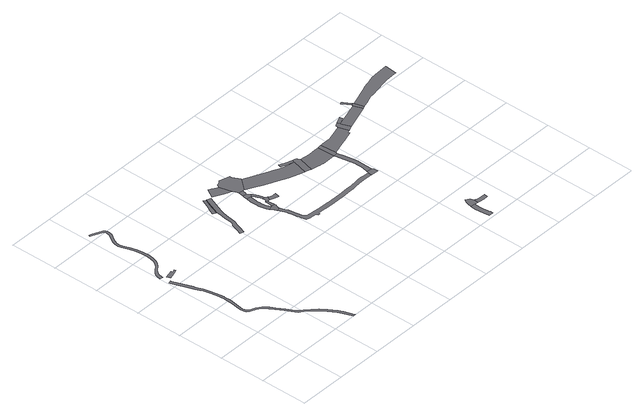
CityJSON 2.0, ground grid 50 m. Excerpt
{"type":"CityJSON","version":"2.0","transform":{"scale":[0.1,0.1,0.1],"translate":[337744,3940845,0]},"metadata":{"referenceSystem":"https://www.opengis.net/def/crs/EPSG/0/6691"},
"CityObjects":{
"road1":{"type":"Road","geometry":[{"type":"MultiSurface","lod":"1","boundaries":[[[0,1,2,3,4,5,6,7]]]}]},
"road2":{"type":"Road","attributes":{"RoadStructureAttribute.sectionType":"1"},"geometry":[{"type":"MultiSurface","lod":"1","boundaries":[[[8,9,10,11,12,13,14,15,16,17,18,19,20,21,22,23,24,25,26,27,28,29,30,31,32,33,34,35,36,37,38,39,40,41,42,43,44,45,46,47,48,49,50,51,52,53,54,55,56,57,58,59,60,61,62,63,64,65,66,67,68,69,70,71,72,73,74,75,76]]]}]},
"road3":{"type":"Road","attributes":{"RoadStructureAttribute.sectionType":"1"},"geometry":[{"type":"MultiSurface","lod":"1","boundaries":[[[77,78,79,80,81,82,83,84,85,86,87,88,89,90,91,92,93,94,95,96,97,98,99,100,101,102,103,104,105,106,107,108,109,110,111,112,113,114,115,116,117,118,119,120,121,122,123,124,125,126]]]}]},
"road4":{"type":"Road","attributes":{"RoadStructureAttribute.sectionType":"1"},"geometry":[{"type":"MultiSurface","lod":"1","boundaries":[[[127,128,129,130,131,132,133,134,135,136,137,138,139,140,141,142,143,144,145,146,147,148,149,150]]]}]},
"road5":{"type":"Road","attributes":{"RoadStructureAttribute.sectionType":"1"},"geometry":[{"type":"MultiSurface","lod":"1","boundaries":[[[151,152,153,154,155,156,157,158]]]}]},
"road6":{"type":"Road","geometry":[{"type":"MultiSurface","lod":"1","boundaries":[[[159,160,161,162,163,164,165,166,167,168,169,170]]]}]},
"road7":{"type":"Road","attributes":{"function":"2","RoadStructureAttribute.sectionType":"1"},"geometry":[{"type":"MultiSurface","lod":"1","boundaries":[[[171,172,173,174,175,176,177,178,179]]]}]},
"road8":{"type":"Road","attributes":{"RoadStructureAttribute.sectionType":"1"},"geometry":[{"type":"MultiSurface","lod":"1","boundaries":[[[180,181,182,183,184,185,186,187,166,165,188,189,190,191,192,193,194,195,196,197,198]]]}]},
"road9":{"type":"Road","attributes":{"RoadStructureAttribute.sectionType":"1"},"geometry":[{"type":"MultiSurface","lod":"1","boundaries":[[[199,200,201,202,203,204,163,162,205,206,207,208,209]]]}]},
"road10":{"type":"Road","geometry":[{"type":"MultiSurface","lod":"1","boundaries":[[[210,211,212,213,214,198,197,215,216,217]]]}]},
"road11":{"type":"Road","attributes":{"RoadStructureAttribute.sectionType":"1"},"geometry":[{"type":"MultiSurface","lod":"1","boundaries":[[[218,212,211,219,220]]]}]},
"road12":{"type":"Road","attributes":{"RoadStructureAttribute.sectionType":"1"},"geometry":[{"type":"MultiSurface","lod":"1","boundaries":[[[221,222,223,224,225,217,216,226,227,228,229,230,231,232]]]}]},
"road13":{"type":"Road","geometry":[{"type":"MultiSurface","lod":"1","boundaries":[[[233,234,235,236,232,231,237,238,239,240,199,209]]]}]},
"road14":{"type":"Road","geometry":[{"type":"MultiSurface","lod":"1","boundaries":[[[234,241,242,243,244,245,246,247,235]]]}]},
"road15":{"type":"Road","geometry":[{"type":"MultiSurface","lod":"1","boundaries":[[[248,218,220,249,250,251,252,253,254,255,256,257,258,259,260,261,262,171,179]]]}]},
"road16":{"type":"Road","attributes":{"RoadStructureAttribute.sectionType":"1"},"geometry":[{"type":"MultiSurface","lod":"1","boundaries":[[[263,264,265,266,267,268,269,270,271,272,273,274,275,276,277,278,279,280,281,282,283,284,285,286,287,288,170,169,289,290,291,292,293,294,295,296,297,298,299,300,301,302,303,304,305,306,307,308,309,310,311,312,313,314,315,316,317,318,319,320,321,322]]]}]},
"road17":{"type":"Road","attributes":{"function":"2","RoadStructureAttribute.sectionType":"1"},"geometry":[{"type":"MultiSurface","lod":"1","boundaries":[[[323,324,325,326,327,328,329,330,331,332,333,334,335,336,337,338,339,340,252,251]]]}]},
"road18":{"type":"Road","geometry":[{"type":"MultiSurface","lod":"1","boundaries":[[[341,342,343,344,345,346,347,348]]]}]},
"road19":{"type":"Road","geometry":[{"type":"MultiSurface","lod":"1","boundaries":[[[331,349,350,351,352,353,354,355,348,347,332]]]}]},
"road20":{"type":"Road","attributes":{"RoadStructureAttribute.sectionType":"1"},"geometry":[{"type":"MultiSurface","lod":"1","boundaries":[[[356,357,358,359,360,361,362,363,364,365,366,367,368,369,370,371]]]}]},
"road21":{"type":"Road","attributes":{"function":"2","RoadStructureAttribute.sectionType":"1"},"geometry":[{"type":"MultiSurface","lod":"1","boundaries":[[[372,373,351,350,374,375,376,377,378,379]]]}]},
"road22":{"type":"Road","geometry":[{"type":"MultiSurface","lod":"1","boundaries":[[[380,381,382,356,371,383,384,385,386]]]}]},
"road23":{"type":"Road","geometry":[{"type":"MultiSurface","lod":"1","boundaries":[[[387,388,263,322,389,390,391,392,393]]]}]},
"road24":{"type":"Road","geometry":[{"type":"MultiSurface","lod":"1","boundaries":[[[394,395,396,397,398,399,400,401,402,384,383]]]}]},
"road25":{"type":"Road","attributes":{"RoadStructureAttribute.sectionType":"1"},"geometry":[{"type":"MultiSurface","lod":"1","boundaries":[[[392,403,404,405,406,407,408,409,410,411,412,413,414,415,393]]]}]},
"road26":{"type":"Road","geometry":[{"type":"MultiSurface","lod":"1","boundaries":[[[378,410,409,416,417,418,419,379]]]}]},
"road27":{"type":"Road","attributes":{"function":"2","RoadStructureAttribute.sectionType":"1"},"geometry":[{"type":"MultiSurface","lod":"1","boundaries":[[[417,420,421,422,423,424,425,426,427,428,429,430,431,418]]]}]},
"road28":{"type":"Road","geometry":[{"type":"MultiSurface","lod":"1","boundaries":[[[432,433,434,435,436,426,425,437,438,439,440]]]}]},
"road29":{"type":"Road","geometry":[{"type":"MultiSurface","lod":"1","boundaries":[[[441,442,443,444,445,446,432,440]]]}]},
"road30":{"type":"Road","attributes":{"function":"2","RoadStructureAttribute.sectionType":"1"},"geometry":[{"type":"MultiSurface","lod":"1","boundaries":[[[438,437,447,448]]]}]},
"road31":{"type":"Road","attributes":{"RoadStructureAttribute.sectionType":"1"},"geometry":[{"type":"MultiSurface","lod":"1","boundaries":[[[449,450,451,452,453,454,455]]]}]},
"road32":{"type":"Road","geometry":[{"type":"MultiSurface","lod":"1","boundaries":[[[447,456,457,458,455,454,459,448]]]}]},
"road33":{"type":"Road","attributes":{"function":"2","RoadStructureAttribute.sectionType":"1"},"geometry":[{"type":"MultiSurface","lod":"1","boundaries":[[[460,461,462,463,464,465,466,467,468,469,470,457,456,471,472,473,474,475,476,477,478,479,480,481,482,483]]]}]}
},
"vertices":[
[134,1629,0],[160,1637,0],[196,1649,0],[191,1669,0],[161,1659,0],[155,1673,0],[69,1652,0],[81,1613,0],
[23,1565,0],[102,1340,0],[120,1295,0],[131,1267,0],[148,1208,0],[161,1154,0],[168,1100,0],[169,1075,0],[169,1059,0],[169,1010,0],[169,977,0],[164,945,0],[149,863,0],[146,829,0],[150,803,0],[162,775,0],[188,754,0],[248,729,0],[290,699,0],[312,675,0],[329,649,0],[356,602,0],[402,526,0],[431,471,0],[465,416,0],[505,383,0],[555,340,0],[603,290,0],[648,228,0],[696,150,0],[716,106,0],[753,7,0],[779,7,0],[777,14,0],[739,116,0],[718,162,0],[669,242,0],[623,306,0],[572,358,0],[522,402,0],[484,433,0],[453,484,0],[424,538,0],[377,615,0],[350,662,0],[332,690,0],[307,718,0],[260,751,0],[201,775,0],[182,791,0],[174,810,0],[171,830,0],[173,859,0],[189,942,0],[194,975,0],[194,1010,0],[194,1060,0],[194,1074,0],[193,1102,0],[185,1159,0],[172,1215,0],[155,1274,0],[151,1288,0],[144,1310,0],[131,1353,0],[123,1376,0],[51,1576,0],[48,1590,0],[19,1582,0],
[59,2562,0],[73,2557,0],[181,2511,0],[193,2495,0],[194,2475,0],[184,2442,0],[134,2359,0],[118,2316,0],[115,2277,0],[124,2242,0],[152,2170,0],[167,2106,0],[176,2041,0],[180,1985,0],[173,1935,0],[160,1889,0],[147,1867,0],[142,1858,0],[120,1833,0],[73,1798,0],[43,1768,0],[28,1749,0],[13,1713,0],[7,1681,0],[41,1675,0],[41,1692,0],[50,1729,0],[63,1754,0],[87,1777,0],[137,1814,0],[163,1843,0],[181,1876,0],[183,1880,0],[197,1930,0],[205,1984,0],[201,2043,0],[192,2111,0],[176,2177,0],[148,2250,0],[140,2279,0],[142,2310,0],[156,2348,0],[192,2404,0],[208,2432,0],[217,2470,0],[217,2492,0],[212,2512,0],[196,2530,0],[88,2575,0],[66,2582,0],
[1077,1922,0],[1070,1887,0],[1060,1814,0],[1057,1756,0],[1052,1728,0],[1039,1709,0],[1029,1701,0],[1028,1699,0],[1025,1689,0],[1005,1627,0],[986,1569,0],[1021,1556,0],[1048,1627,0],[1060,1659,0],[1067,1676,0],[1075,1695,0],[1078,1703,0],[1085,1720,0],[1092,1757,0],[1097,1805,0],[1106,1869,0],[1119,1908,0],[1196,2102,0],[1151,2119,0],
[1074,2029,0],[1066,2011,0],[1033,1941,0],[1066,1925,0],[1094,1995,0],[1103,2014,0],[1147,2119,0],[1118,2132,0],
[1493,1558,0],[1498,1569,0],[1508,1597,0],[1508,1613,0],[1481,1614,0],[1475,1610,0],[1466,1613,0],[1426,1593,0],[1445,1556,0],[1454,1537,0],[1456,1533,0],[1493,1548,0],
[1365,2153,0],[1309,2185,0],[1300,2190,0],[1270,2206,0],[1217,2111,0],[1223,2107,0],[1306,2061,0],[1359,2040,0],[1397,2025,0],
[1396,1800,0],[1393,1742,0],[1394,1727,0],[1394,1713,0],[1395,1698,0],[1401,1651,0],[1413,1623,0],[1422,1602,0],[1461,1622,0],[1459,1624,0],[1454,1637,0],[1446,1661,0],[1440,1702,0],[1439,1730,0],[1438,1741,0],[1441,1797,0],[1442,1801,0],[1446,1843,0],[1403,1849,0],
[1489,1703,0],[1485,1698,0],[1481,1685,0],[1480,1672,0],[1481,1636,0],[1481,1622,0],[1509,1619,0],[1508,1621,0],[1502,1658,0],[1504,1676,0],[1511,1685,0],
[1456,1893,0],[1454,1900,0],[1414,1908,0],[1411,1891,0],[1406,1864,0],[1448,1849,0],[1454,1849,0],[1476,1868,0],
[1425,1964,0],[1456,1911,0],[1466,1954,0],
[1522,1762,0],[1519,1771,0],[1512,1808,0],[1503,1832,0],[1489,1853,0],[1465,1834,0],[1478,1812,0],[1485,1794,0],[1493,1768,0],[1498,1750,0],[1500,1741,0],[1527,1748,0],
[1518,1689,0],[1529,1689,0],[1548,1729,0],[1537,1734,0],[1504,1726,0],[1502,1717,0],[1501,1717,0],[1493,1708,0],
[1583,1665,0],[1621,1654,0],[1623,1663,0],[1634,1709,0],[1603,1708,0],[1587,1711,0],[1560,1723,0],
[1411,2015,0],[1469,1958,0],[1474,1959,0],[1482,1957,0],[1587,2080,0],[1585,2084,0],[1550,2165,0],[1547,2180,0],[1547,2182,0],[1432,2214,0],[1420,2204,0],[1399,2192,0],[1390,2188,0],[1385,2188,0],[1370,2162,0],
[2409,1276,0],[2351,1277,0],[2314,1280,0],[2280,1282,0],[2244,1278,0],[2174,1270,0],[2157,1269,0],[2107,1269,0],[2005,1265,0],[1886,1263,0],[1845,1264,0],[1774,1267,0],[1731,1270,0],[1661,1277,0],[1657,1277,0],[1607,1281,0],[1582,1284,0],[1573,1289,0],[1567,1297,0],[1561,1310,0],[1555,1328,0],[1549,1352,0],[1541,1399,0],[1534,1439,0],[1528,1461,0],[1521,1477,0],[1484,1467,0],[1491,1449,0],[1496,1430,0],[1502,1392,0],[1510,1345,0],[1517,1318,0],[1520,1298,0],[1528,1261,0],[1531,1251,0],[1542,1246,0],[1574,1239,0],[1602,1236,0],[1612,1235,0],[1643,1231,0],[1650,1230,0],[1653,1225,0],[1653,1209,0],[1672,1209,0],[1673,1220,0],[1674,1225,0],[1679,1230,0],[1727,1225,0],[1772,1222,0],[1844,1219,0],[1886,1218,0],[2007,1220,0],[2108,1224,0],[2159,1224,0],[2178,1225,0],[2249,1234,0],[2281,1237,0],[2311,1235,0],[2349,1232,0],[2408,1231,0],
[1572,1912,0],[1663,1868,0],[1696,1853,0],[1786,1812,0],[1886,1770,0],[1993,1731,0],[2029,1720,0],[2044,1715,0],[2045,1715,0],[2088,1879,0],[2084,1879,0],[2006,1899,0],[1926,1924,0],[1872,1945,0],[1843,1956,0],[1735,2006,0],[1726,2010,0],[1717,2014,0],
[2085,1918,0],[2028,1935,0],[1964,1959,0],[1955,1929,0],[2019,1906,0],[2076,1888,0],[2088,1882,0],[2099,1913,0],
[2095,1702,0],[2113,1697,0],[2158,1866,0],[2144,1888,0],[2135,1898,0],[2127,1902,0],[2118,1906,0],
[2654,255,0],[2652,246,0],[2650,225,0],[2649,192,0],[2650,153,0],[2656,94,0],[2664,40,0],[2716,41,0],[2711,70,0],[2708,89,0],[2707,99,0],[2701,157,0],[2700,191,0],[2701,221,0],[2703,238,0],[2705,245,0],
[2346,1855,0],[2265,1854,0],[2169,1682,0],[2220,1673,0],[2237,1670,0],[2252,1668,0],[2396,1673,0],[2385,1857,0],
[2686,354,0],[2674,330,0],[2662,292,0],[2737,241,0],[2745,296,0],[2735,313,0],[2732,332,0],
[2420,1285,0],[2418,1283,0],[2474,1229,0],[2491,1229,0],[2490,1274,0],[2478,1289,0],[2422,1297,0],
[2740,241,0],[2776,236,0],[2817,232,0],[2862,233,0],[2862,274,0],[2818,273,0],[2784,277,0],[2763,283,0],[2755,288,0],
[2475,1351,0],[2480,1396,0],[2480,1439,0],[2480,1459,0],[2468,1525,0],[2454,1610,0],[2442,1676,0],[2398,1670,0],[2408,1611,0],[2435,1456,0],[2435,1438,0],[2435,1398,0],[2431,1356,0],
[2442,1683,0],[2444,1689,0],[2434,1860,0],[2429,1860,0],
[2577,1731,0],[2623,1745,0],[2740,1781,0],[2736,1791,0],[2733,1800,0],[2768,1812,0],[2732,1915,0],[2681,1900,0],[2647,1890,0],[2582,1871,0],[2554,1865,0],[2455,1862,0],
[2772,1965,0],[2748,1952,0],[2735,1941,0],[2733,1931,0],[2732,1925,0],[2821,1831,0],[2786,1931,0],[2785,1934,0],[2788,1937,0],
[2823,1953,0],[2862,1970,0],[2855,1986,0],[2849,2000,0],[2809,1982,0],[2773,1965,0],
[3093,1926,0],[3058,2023,0],
[3055,2085,0],[3034,2119,0],[3023,2136,0],[3001,2123,0],[3034,2074,0],[3060,2035,0],[3079,2046,0],
[3123,1937,0],[3089,2035,0],[3083,2039,0],[3062,2029,0],
[3683,2175,0],[3676,2174,0],[3575,2173,0],[3528,2167,0],[3490,2161,0],[3424,2146,0],[3407,2141,0],[3382,2134,0],[3341,2121,0],[3295,2105,0],[3098,2037,0],[3131,1940,0],[3172,1954,0],[3260,1984,0],[3316,1991,0],[3368,2004,0],[3412,2013,0],[3459,2021,0],[3474,2024,0],[3537,2034,0],[3593,2041,0],[3654,2045,0],[3677,2043,0],[3687,2175,0]
]}
